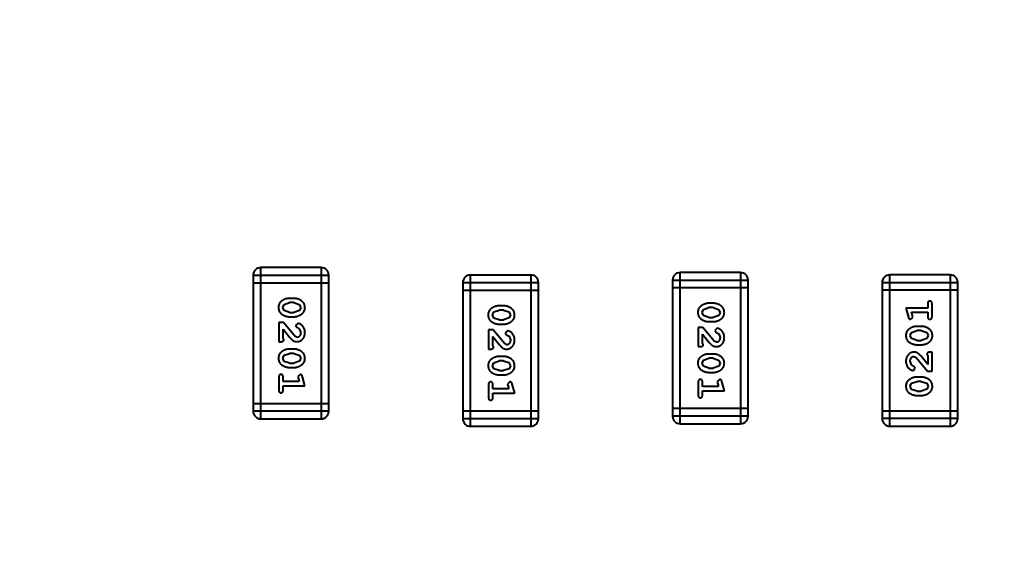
# Model space of a CAD drawing. Header units: millimetres. Extents: x -49 to 153, y -182 to -55.
# Drawn here: x 138.745 to 142.73, y -133.909 to -131.759 of the extents above; entities that cross this region are included whole.
import ezdxf

# ---------------------------------------------------------------- set-up
doc = ezdxf.new("R2010")
doc.units = ezdxf.units.MM
doc.header["$LTSCALE"] = 1.21
doc.header["$MEASUREMENT"] = 0
doc.header["$PDMODE"] = 3
doc.header["$PDSIZE"] = 0.3125
doc.layers.get('0').update_dxf_attribs({"linetype": 'CONTINUOUS'})
doc.layers.get('DEFPOINTS').update_dxf_attribs({"linetype": 'CONTINUOUS'})
doc.layers.add('Dim', color=3, linetype='CONTINUOUS', lineweight=25)
doc.styles.get("Standard").update_dxf_attribs({"font": 'txt', "width": 0.8})
doc.dimstyles.get("Standard").update_dxf_attribs({"dimtxt": 0.15625, "dimasz": 0.1875, "dimexe": 0.125, "dimexo": 0.0625, "dimgap": 0.09, "dimtad": 0, "dimtih": 1, "dimtoh": 1, "dimzin": 4, "dimdsep": 46, "dimtxsty": 'Standard', "dimblk": '_FILLED', "dimblk1": '_FILLED', "dimblk2": '_FILLED', "dimcen": 0.09, "dimazin": 1, "dimtp": 0.01, "dimtm": 0.01, "dimtfac": 1, "dimtofl": 0, "dimtmove": 0, "dimatfit": 3, "dimldrblk": '_FILLED', "dimfxl": 1, "dimtolj": 1, "dimtzin": 4, "dimarcsym": 0})

# ---------------------------------------------------------------- blocks, each defined once
blk = doc.blocks.new('_FILLED')
at = {"color": 0, "linetype": 'ByBlock'}
blk.add_solid([(0, 0), (-1, 0.1667), (-1, -0.1667)], dxfattribs=at)
blk = doc.blocks.new('*D78')
at = {"layer": 'DEFPOINTS', "color": 0}
for p in [(146.8002, -131.0672), (123.0081, -153.3778), (123.0081, -165.0068)]:
    blk.add_point(p, dxfattribs=at)
at = {"layer": 'Dim', "color": 0, "lineweight": -2}
for p, q in [((146.8002, -131.1297), (146.8002, -165.1318)), ((123.0081, -153.4403), (123.0081, -165.1318)), ((124.5081, -165.0068), (133.0142, -165.0068)), ((145.3002, -165.0068), (136.7942, -165.0068))]:
    blk.add_line(p, q, dxfattribs=at)
at = {"layer": 'Dim', "color": 0, "lineweight": -2, "xscale": 1.5, "yscale": 1.5, "zscale": 1.5, "rotation": 180}
blk.add_blockref('_FILLED', (123.0081, -165.0068), dxfattribs=at)
at = {"layer": 'Dim', "color": 0, "lineweight": -2, "xscale": 1.5, "yscale": 1.5, "zscale": 1.5}
blk.add_blockref('_FILLED', (146.8002, -165.0068), dxfattribs=at)
at = {"layer": 'Dim', "color": 0, "insert": (134.9042, -165.0068), "char_height": 1.5, "attachment_point": 5, "line_spacing_factor": 1.5}
blk.add_mtext('\\A1;23.8', dxfattribs=at)
blk = doc.blocks.new('*D80')
at = {"layer": 'DEFPOINTS', "color": 0}
for p in [(95.7094, -126.5744), (123.0081, -126.5744), (150.6978, -126.5744), (95.977, -134.8087), (104.0987, -139.2733)]:
    blk.add_point(p, dxfattribs=at)
at = {"layer": 'Dim', "color": 0, "lineweight": -2}
for p, q in [((95.6469, -126.5744), (94.6256, -126.5744)), ((104.0468, -139.3081), (99.4459, -142.398))]:
    blk.add_line(p, q, dxfattribs=at)
for start, end in [(183.04181, 193.91939), (199.96454, 210.84213)]:
    blk.add_arc((123.0081, -126.5744), 28.2575, start, end, dxfattribs=at)
at = {"layer": 'Dim', "color": 0, "lineweight": -2, "xscale": 1.5, "yscale": 1.5, "zscale": 1.5}
for p, rotation in [((94.7506, -126.5744), 91.52090279416298), ((99.5496, -142.3283), 302.3630280277945)]:
    blk.add_blockref('_FILLED', p, dxfattribs=dict(at, rotation=rotation))
at = {"layer": 'Dim', "color": 0, "insert": (95.977, -134.8087), "char_height": 1.5, "attachment_point": 5, "rotation": 286.942}
blk.add_mtext('\\A1;34%%d', dxfattribs=at)

msp = doc.modelspace()

# ---------------------------------------------------------------- linework, layer by layer
at = {"color": 6, "linetype": 'Continuous'}
for p, q in [((139.6871, -132.7883), (139.9919, -132.7883)), ((139.6871, -132.7883), (139.6871, -133.337)), ((139.9614, -132.7578), (139.7176, -132.7578)), ((139.7176, -133.3674), (139.7176, -132.7578)), ((139.9614, -132.7578), (139.9614, -133.3674)), ((139.9919, -133.3369), (139.9919, -132.7883)), ((140.8074, -132.7877), (140.5636, -132.7878)), ((140.5636, -133.3974), (140.5636, -132.7878)), ((140.8074, -132.7877), (140.8075, -133.3973)), ((141.6534, -132.7777), (141.4096, -132.7777)), ((141.4096, -133.3873), (141.4096, -132.7777)), ((141.6534, -132.7777), (141.6535, -133.3873)), ((142.4992, -132.7874), (142.2553, -132.7874)), ((142.2554, -133.397), (142.2553, -132.7874)), ((142.4992, -132.7874), (142.4992, -133.397)), ((139.6871, -132.8188), (139.9919, -132.8188)), ((140.5331, -132.8182), (140.8379, -132.8182)), ((140.5331, -132.8182), (140.5331, -133.3669)), ((140.8379, -133.3669), (140.8379, -132.8182)), ((141.3791, -132.8082), (141.6839, -132.8081)), ((141.3791, -132.8082), (141.3791, -133.3568)), ((141.6839, -133.3568), (141.6839, -132.8081)), ((142.2249, -132.8179), (142.5297, -132.8178)), ((142.2249, -132.8179), (142.2249, -133.3665)), ((142.5297, -133.3665), (142.5297, -132.8178)), ((140.5331, -132.8487), (140.8379, -132.8487)), ((141.3791, -132.8386), (141.6839, -132.8386)), ((142.5297, -132.8483), (142.2249, -132.8483)), ((139.8064, -132.9188), (139.8117, -132.9067)), ((139.8117, -132.9067), (139.834, -132.899)), ((139.8515, -132.8817), (139.8338, -132.8817)), ((139.8512, -132.899), (139.834, -132.899)), ((139.8512, -132.899), (139.873, -132.9063)), ((139.873, -132.9063), (139.8788, -132.9186)), ((141.5435, -132.9016), (141.5258, -132.9016)), ((142.4087, -132.9034), (142.4087, -132.9207)), ((142.426, -132.9553), (142.426, -132.9034)), ((139.8123, -132.9311), (139.8064, -132.9188)), ((139.834, -132.9383), (139.8123, -132.9311)), ((139.834, -132.9383), (139.8512, -132.9383)), ((139.8735, -132.9308), (139.8512, -132.9383)), ((139.8788, -132.9186), (139.8735, -132.9308)), ((140.6525, -132.9487), (140.6577, -132.9366)), ((140.6583, -132.961), (140.6525, -132.9487)), ((140.6577, -132.9366), (140.68, -132.9289)), ((140.6975, -132.9116), (140.6798, -132.9116)), ((140.6972, -132.9289), (140.68, -132.9289)), ((140.6972, -132.9289), (140.719, -132.9362)), ((140.719, -132.9362), (140.7248, -132.9486)), ((140.7248, -132.9486), (140.7195, -132.9607)), ((141.4985, -132.9387), (141.5038, -132.9265)), ((141.5043, -132.9509), (141.4985, -132.9387)), ((141.5038, -132.9265), (141.526, -132.9189)), ((141.5433, -132.9189), (141.526, -132.9189)), ((141.5433, -132.9189), (141.565, -132.9261)), ((141.565, -132.9261), (141.5708, -132.9385)), ((141.5708, -132.9385), (141.5655, -132.9506)), ((142.4087, -132.9207), (142.3206, -132.9207)), ((142.3206, -132.9207), (142.3305, -132.9573)), ((142.3438, -132.938), (142.4087, -132.938)), ((142.3479, -132.953), (142.3438, -132.938)), ((142.4087, -132.938), (142.4087, -132.9553)), ((139.8096, -132.9792), (139.7907, -132.9792)), ((139.7907, -132.9792), (139.7907, -133.0563)), ((139.8546, -133.0343), (139.8096, -132.9792)), ((139.8338, -132.9556), (139.8515, -132.9556)), ((139.8668, -132.9824), (139.8584, -132.9912)), ((140.68, -132.9683), (140.6583, -132.961)), ((140.6798, -132.9856), (140.6975, -132.9856)), ((140.68, -132.9683), (140.6972, -132.9683)), ((140.7195, -132.9607), (140.6972, -132.9683)), ((141.526, -132.9582), (141.5043, -132.9509)), ((141.5258, -132.9755), (141.5435, -132.9755)), ((141.526, -132.9582), (141.5433, -132.9582)), ((141.5655, -132.9506), (141.5433, -132.9582)), ((142.3397, -132.9663), (142.349, -132.9584)), ((142.349, -132.9584), (142.3479, -132.953)), ((139.808, -133.0422), (139.808, -133.006)), ((139.808, -133.006), (139.8351, -133.0396)), ((139.8584, -132.9912), (139.8649, -132.9997)), ((139.8649, -132.9997), (139.8734, -133.0047)), ((139.8734, -133.0047), (139.8788, -133.0195)), ((140.6556, -133.0092), (140.6367, -133.0092)), ((140.6367, -133.0092), (140.6367, -133.0863)), ((140.7006, -133.0642), (140.6556, -133.0092)), ((140.7128, -133.0123), (140.7044, -133.0211)), ((140.7044, -133.0211), (140.7109, -133.0296)), ((140.7109, -133.0296), (140.7194, -133.0346)), ((141.5016, -132.9991), (141.4827, -132.9991)), ((141.4827, -132.9991), (141.4827, -133.0762)), ((141.5, -133.062), (141.5, -133.0258)), ((141.5, -133.0258), (141.5271, -133.0594)), ((141.5466, -133.0541), (141.5016, -132.9991)), ((141.5588, -133.0022), (141.5504, -133.0111)), ((141.5504, -133.0111), (141.5569, -133.0195)), ((141.5569, -133.0195), (141.5655, -133.0245)), ((141.5655, -133.0245), (141.5708, -133.0394)), ((142.3379, -133.0316), (142.3432, -133.0195)), ((142.3432, -133.0195), (142.3655, -133.0119)), ((142.383, -132.9946), (142.3653, -132.9946)), ((142.3827, -133.0119), (142.3655, -133.0119)), ((142.3827, -133.0119), (142.4045, -133.0192)), ((142.4045, -133.0192), (142.4103, -133.0315)), ((139.7907, -133.0563), (139.7986, -133.0563)), ((139.8112, -133.0477), (139.808, -133.0422)), ((139.8643, -133.039), (139.8546, -133.0343)), ((140.654, -133.0721), (140.654, -133.0359)), ((140.654, -133.0359), (140.6811, -133.0695)), ((140.7103, -133.069), (140.7006, -133.0642)), ((140.7194, -133.0346), (140.7248, -133.0495)), ((141.5032, -133.0675), (141.5, -133.062)), ((141.5563, -133.0589), (141.5466, -133.0541)), ((142.3437, -133.044), (142.3379, -133.0316)), ((142.3655, -133.0513), (142.3437, -133.044)), ((142.3653, -133.0686), (142.383, -133.0686)), ((142.3655, -133.0513), (142.3827, -133.0513)), ((142.405, -133.0436), (142.3827, -133.0513)), ((142.4103, -133.0315), (142.405, -133.0436)), ((139.8117, -133.1112), (139.834, -133.1035)), ((139.8515, -133.0862), (139.8338, -133.0862)), ((139.8512, -133.1035), (139.834, -133.1035)), ((139.8512, -133.1035), (139.873, -133.1108)), ((140.6367, -133.0863), (140.6446, -133.0863)), ((140.6572, -133.0776), (140.654, -133.0721)), ((141.4827, -133.0762), (141.4906, -133.0762)), ((141.5435, -133.1061), (141.5258, -133.1061)), ((142.4056, -133.1071), (142.4087, -133.1126)), ((142.426, -133.0985), (142.4182, -133.0985)), ((142.4261, -133.1755), (142.426, -133.0985)), ((139.8065, -133.1233), (139.8117, -133.1112)), ((139.8123, -133.1356), (139.8065, -133.1233)), ((139.834, -133.1429), (139.8123, -133.1356)), ((139.834, -133.1429), (139.8513, -133.1429)), ((139.8735, -133.1353), (139.8513, -133.1429)), ((139.873, -133.1108), (139.8788, -133.1231)), ((139.8788, -133.1231), (139.8735, -133.1353)), ((140.6525, -133.1532), (140.6578, -133.1411)), ((140.6578, -133.1411), (140.6801, -133.1335)), ((140.6975, -133.1162), (140.6798, -133.1162)), ((140.6973, -133.1335), (140.6801, -133.1335)), ((140.6973, -133.1335), (140.719, -133.1407)), ((140.719, -133.1407), (140.7248, -133.1531)), ((141.4985, -133.1432), (141.5038, -133.131)), ((141.5043, -133.1555), (141.4985, -133.1432)), ((141.5038, -133.131), (141.5261, -133.1234)), ((141.5433, -133.1234), (141.5261, -133.1234)), ((141.5433, -133.1234), (141.565, -133.1306)), ((141.565, -133.1306), (141.5708, -133.143)), ((141.5708, -133.143), (141.5656, -133.1551)), ((142.3433, -133.1501), (142.338, -133.1353)), ((142.3525, -133.1158), (142.3622, -133.1205)), ((142.3622, -133.1205), (142.4072, -133.1755)), ((142.4087, -133.1488), (142.3817, -133.1152)), ((142.4087, -133.1126), (142.4087, -133.1488)), ((139.8338, -133.1602), (139.8515, -133.1602)), ((139.8771, -133.1885), (139.8678, -133.1964)), ((140.6583, -133.1655), (140.6525, -133.1532)), ((140.6801, -133.1728), (140.6583, -133.1655)), ((140.6801, -133.1728), (140.6973, -133.1728)), ((140.7196, -133.1652), (140.6973, -133.1728)), ((140.7248, -133.1531), (140.7196, -133.1652)), ((141.5261, -133.1627), (141.5043, -133.1555)), ((141.5258, -133.18), (141.5435, -133.18)), ((141.5261, -133.1627), (141.5433, -133.1627)), ((141.5656, -133.1551), (141.5433, -133.1627)), ((142.3518, -133.1551), (142.3433, -133.1501)), ((142.35, -133.1724), (142.3584, -133.1636)), ((142.3584, -133.1636), (142.3518, -133.1551)), ((142.4072, -133.1755), (142.4261, -133.1755)), ((139.7907, -133.1995), (139.7907, -133.2514)), ((139.808, -133.2168), (139.808, -133.1995)), ((139.873, -133.2168), (139.808, -133.2168)), ((139.8678, -133.1964), (139.8689, -133.2018)), ((139.8689, -133.2018), (139.873, -133.2168)), ((139.8961, -133.2341), (139.8863, -133.1975)), ((140.6798, -133.1901), (140.6975, -133.1901)), ((140.7231, -133.2184), (140.7138, -133.2263)), ((140.7138, -133.2263), (140.7149, -133.2317)), ((140.7422, -133.264), (140.7323, -133.2274)), ((141.4828, -133.2193), (141.4828, -133.2713)), ((141.5001, -133.2366), (141.5001, -133.2193)), ((141.5691, -133.2083), (141.5598, -133.2162)), ((141.5598, -133.2162), (141.5609, -133.2216)), ((141.5609, -133.2216), (141.565, -133.2366)), ((141.5882, -133.2539), (141.5783, -133.2174)), ((142.338, -133.2362), (142.3432, -133.224)), ((142.3432, -133.224), (142.3655, -133.2164)), ((142.383, -133.1991), (142.3653, -133.1991)), ((142.3827, -133.2164), (142.3655, -133.2164)), ((142.3827, -133.2164), (142.4045, -133.2237)), ((142.4045, -133.2237), (142.4103, -133.236)), ((139.808, -133.2341), (139.8961, -133.2341)), ((139.808, -133.2514), (139.808, -133.2341)), ((140.6367, -133.2294), (140.6368, -133.2813)), ((140.6541, -133.2467), (140.6541, -133.2294)), ((140.719, -133.2467), (140.6541, -133.2467)), ((140.6541, -133.264), (140.7422, -133.264)), ((140.6541, -133.2813), (140.6541, -133.264)), ((140.7149, -133.2317), (140.719, -133.2467)), ((141.565, -133.2366), (141.5001, -133.2366)), ((141.5001, -133.254), (141.5882, -133.2539)), ((141.5001, -133.2713), (141.5001, -133.254)), ((142.3438, -133.2485), (142.338, -133.2362)), ((142.3655, -133.2558), (142.3438, -133.2485)), ((142.3655, -133.2558), (142.3827, -133.2558)), ((142.405, -133.2481), (142.3827, -133.2558)), ((142.4103, -133.236), (142.405, -133.2481)), ((139.9919, -133.3064), (139.6871, -133.3065)), ((142.3653, -133.2731), (142.383, -133.2731)), ((139.9919, -133.3369), (139.6871, -133.337)), ((140.8379, -133.3364), (140.5331, -133.3364)), ((141.6839, -133.3263), (141.3791, -133.3263)), ((142.5297, -133.336), (142.2249, -133.336)), ((139.7176, -133.3674), (139.9614, -133.3674)), ((140.8379, -133.3669), (140.5331, -133.3669)), ((141.6839, -133.3568), (141.3791, -133.3568)), ((141.4096, -133.3873), (141.6535, -133.3873)), ((142.5297, -133.3665), (142.2249, -133.3665)), ((140.5636, -133.3974), (140.8075, -133.3973)), ((142.2554, -133.397), (142.4992, -133.397))]:
    msp.add_line(p, q, dxfattribs=at)
at = {"color": 7, "linetype": 'Continuous'}
msp.add_arc((123.0081, -126.5744), 24.48, 100.97933, 79.01595, dxfattribs=at)
at = {"color": 6, "linetype": 'Continuous'}
for centre, start, end in [((139.7176, -132.7883), 90.0045, 180.0045), ((139.9614, -132.7883), 0.0045, 90.0045), ((140.5636, -132.8182), 90.0045, 180.0045), ((140.8074, -132.8182), 0.0045, 90.0045), ((141.4096, -132.8082), 90.0045, 180.0045), ((141.6534, -132.8081), 0.0045, 90.0045), ((142.2553, -132.8179), 90.0045, 180.0045), ((142.4992, -132.8178), 0.0045, 90.0045), ((139.7176, -133.337), 180.0045, 270.0045), ((139.9614, -133.3369), 270.0045, 0.0045), ((140.5636, -133.3669), 180.0045, 270.0045), ((140.8074, -133.3669), 270.0045, 0.0045), ((141.4096, -133.3568), 180.0045, 270.0045), ((141.6535, -133.3568), 270.0045, 0.0045), ((142.2554, -133.3665), 180.0045, 270.0045), ((142.4992, -133.3665), 270.0045, 0.0045)]:
    msp.add_arc(centre, 0.0305, start, end, dxfattribs=at)
for points, knots in [([(139.8338, -132.8817), (139.8327, -132.8817), (139.8306, -132.8818), (139.8274, -132.8821), (139.8242, -132.8826), (139.8212, -132.8833), (139.8181, -132.8841), (139.8151, -132.8853), (139.8122, -132.8865), (139.8093, -132.888), (139.8065, -132.8896), (139.804, -132.8912), (139.8017, -132.8928), (139.7996, -132.8945), (139.7977, -132.8962), (139.796, -132.8979), (139.7946, -132.8996), (139.793, -132.902), (139.7914, -132.9052), (139.7901, -132.9094), (139.7893, -132.9139), (139.7892, -132.9171), (139.7891, -132.9188)], [0, 0, 0, 0, 0.049886, 0.09882, 0.148132, 0.19689, 0.246038, 0.295176, 0.345305, 0.395692, 0.445312, 0.491875, 0.535813, 0.577009, 0.616081, 0.652689, 0.687585, 0.720206, 0.785062, 0.85223, 0.923759, 1, 1, 1, 1]), ([(139.8961, -132.9185), (139.8961, -132.9171), (139.896, -132.9143), (139.8953, -132.9102), (139.8942, -132.9063), (139.8926, -132.9028), (139.8905, -132.8995), (139.888, -132.8964), (139.885, -132.8936), (139.8817, -132.8912), (139.8781, -132.889), (139.8744, -132.887), (139.8707, -132.8854), (139.8669, -132.8841), (139.8631, -132.883), (139.8593, -132.8823), (139.8554, -132.8818), (139.8528, -132.8817), (139.8515, -132.8817)], [0, 0, 0, 0, 0.06692, 0.130834, 0.19258, 0.252759, 0.312631, 0.373411, 0.436359, 0.501894, 0.568244, 0.632472, 0.69556, 0.757163, 0.818592, 0.878885, 0.939235, 1, 1, 1, 1]), ([(141.5258, -132.9016), (141.5247, -132.9016), (141.5226, -132.9016), (141.5194, -132.9019), (141.5163, -132.9024), (141.5132, -132.9031), (141.5101, -132.904), (141.5071, -132.9051), (141.5042, -132.9064), (141.5013, -132.9079), (141.4986, -132.9094), (141.496, -132.9111), (141.4937, -132.9127), (141.4916, -132.9143), (141.4897, -132.916), (141.4881, -132.9177), (141.4866, -132.9195), (141.485, -132.9218), (141.4834, -132.925), (141.4821, -132.9292), (141.4813, -132.9338), (141.4812, -132.937), (141.4812, -132.9386)], [0, 0, 0, 0, 0.049886, 0.09882, 0.148132, 0.19689, 0.246038, 0.295176, 0.345305, 0.395692, 0.445312, 0.491875, 0.535813, 0.577009, 0.616081, 0.652689, 0.687585, 0.720206, 0.785062, 0.85223, 0.923759, 1, 1, 1, 1]), ([(141.5881, -132.9384), (141.5881, -132.9369), (141.588, -132.9341), (141.5873, -132.93), (141.5862, -132.9262), (141.5846, -132.9226), (141.5825, -132.9193), (141.58, -132.9163), (141.5771, -132.9135), (141.5737, -132.911), (141.5701, -132.9088), (141.5664, -132.9069), (141.5627, -132.9052), (141.5589, -132.9039), (141.5551, -132.9028), (141.5513, -132.9021), (141.5474, -132.9016), (141.5448, -132.9016), (141.5435, -132.9016)], [0, 0, 0, 0, 0.06692, 0.130834, 0.19258, 0.252759, 0.312631, 0.373411, 0.436359, 0.501894, 0.568244, 0.632472, 0.69556, 0.757163, 0.818592, 0.878885, 0.939235, 1, 1, 1, 1]), ([(142.4174, -132.8924), (142.4168, -132.8924), (142.4156, -132.8925), (142.4139, -132.893), (142.4124, -132.8938), (142.4111, -132.895), (142.41, -132.8965), (142.4093, -132.8985), (142.4088, -132.9008), (142.4087, -132.9025), (142.4087, -132.9034)], [0, 0, 0, 0, 0.11517, 0.223509, 0.328254, 0.438012, 0.553651, 0.682263, 0.830856, 1, 1, 1, 1]), ([(142.426, -132.9034), (142.426, -132.9025), (142.426, -132.9008), (142.4255, -132.8985), (142.4248, -132.8965), (142.4237, -132.895), (142.4224, -132.8938), (142.4209, -132.893), (142.4192, -132.8925), (142.418, -132.8924), (142.4174, -132.8924)], [0, 0, 0, 0, 0.169012, 0.317488, 0.445429, 0.560977, 0.67065, 0.776666, 0.88492, 1, 1, 1, 1]), ([(139.7891, -132.9188), (139.7892, -132.9202), (139.7893, -132.923), (139.79, -132.9271), (139.7911, -132.9309), (139.7927, -132.9345), (139.7947, -132.9378), (139.7972, -132.9409), (139.8002, -132.9437), (139.8036, -132.9461), (139.8072, -132.9483), (139.8108, -132.9503), (139.8145, -132.9519), (139.8183, -132.9533), (139.8221, -132.9543), (139.826, -132.9551), (139.8298, -132.9556), (139.8325, -132.9556), (139.8338, -132.9556)], [0, 0, 0, 0, 0.067217, 0.131051, 0.19272, 0.252824, 0.312745, 0.373449, 0.436041, 0.501494, 0.567761, 0.632087, 0.695096, 0.757109, 0.817993, 0.878657, 0.939311, 1, 1, 1, 1]), ([(139.8515, -132.9556), (139.8526, -132.9556), (139.8547, -132.9556), (139.8579, -132.9553), (139.8611, -132.9548), (139.8642, -132.9541), (139.8672, -132.9532), (139.8702, -132.9521), (139.8732, -132.9508), (139.8761, -132.9493), (139.8788, -132.9477), (139.8814, -132.946), (139.8837, -132.9444), (139.8858, -132.9427), (139.8876, -132.941), (139.8893, -132.9393), (139.8907, -132.9375), (139.8923, -132.9352), (139.8939, -132.932), (139.8952, -132.9278), (139.896, -132.9233), (139.8961, -132.9201), (139.8961, -132.9185)], [0, 0, 0, 0, 0.049855, 0.099516, 0.148482, 0.19758, 0.246804, 0.296268, 0.346517, 0.397047, 0.446826, 0.49336, 0.537801, 0.579207, 0.617974, 0.654833, 0.689171, 0.722088, 0.786392, 0.853518, 0.924186, 1, 1, 1, 1]), ([(140.6798, -132.9116), (140.6787, -132.9117), (140.6766, -132.9117), (140.6734, -132.912), (140.6703, -132.9125), (140.6672, -132.9132), (140.6641, -132.9141), (140.6611, -132.9152), (140.6582, -132.9164), (140.6553, -132.9179), (140.6525, -132.9195), (140.65, -132.9211), (140.6477, -132.9228), (140.6456, -132.9244), (140.6437, -132.9261), (140.6421, -132.9278), (140.6406, -132.9296), (140.639, -132.9319), (140.6374, -132.9351), (140.6361, -132.9393), (140.6353, -132.9439), (140.6352, -132.947), (140.6352, -132.9487)], [0, 0, 0, 0, 0.049886, 0.09882, 0.148132, 0.19689, 0.246038, 0.295176, 0.345305, 0.395692, 0.445312, 0.491875, 0.535813, 0.577009, 0.616081, 0.652689, 0.687585, 0.720206, 0.785062, 0.85223, 0.923759, 1, 1, 1, 1]), ([(140.6352, -132.9487), (140.6352, -132.9501), (140.6353, -132.9529), (140.636, -132.957), (140.6371, -132.9609), (140.6387, -132.9645), (140.6407, -132.9678), (140.6432, -132.9708), (140.6462, -132.9736), (140.6496, -132.9761), (140.6532, -132.9783), (140.6568, -132.9802), (140.6606, -132.9819), (140.6643, -132.9832), (140.6681, -132.9843), (140.672, -132.985), (140.6759, -132.9855), (140.6785, -132.9856), (140.6798, -132.9856)], [0, 0, 0, 0, 0.067217, 0.131051, 0.19272, 0.252824, 0.312745, 0.373449, 0.436041, 0.501494, 0.567761, 0.632087, 0.695096, 0.757109, 0.817993, 0.878657, 0.939311, 1, 1, 1, 1]), ([(140.7421, -132.9484), (140.7421, -132.947), (140.742, -132.9442), (140.7413, -132.9401), (140.7402, -132.9363), (140.7386, -132.9327), (140.7365, -132.9294), (140.734, -132.9263), (140.7311, -132.9236), (140.7277, -132.9211), (140.7241, -132.9189), (140.7204, -132.917), (140.7167, -132.9153), (140.7129, -132.914), (140.7091, -132.9129), (140.7053, -132.9122), (140.7014, -132.9117), (140.6988, -132.9117), (140.6975, -132.9116)], [0, 0, 0, 0, 0.06692, 0.130834, 0.19258, 0.252759, 0.312631, 0.373411, 0.436359, 0.501894, 0.568244, 0.632472, 0.69556, 0.757163, 0.818592, 0.878885, 0.939235, 1, 1, 1, 1]), ([(140.6975, -132.9856), (140.6986, -132.9856), (140.7007, -132.9855), (140.7039, -132.9852), (140.7071, -132.9847), (140.7102, -132.984), (140.7132, -132.9831), (140.7162, -132.982), (140.7192, -132.9807), (140.7221, -132.9792), (140.7248, -132.9776), (140.7274, -132.976), (140.7297, -132.9743), (140.7318, -132.9726), (140.7336, -132.9709), (140.7353, -132.9692), (140.7367, -132.9675), (140.7383, -132.9651), (140.7399, -132.9619), (140.7412, -132.9578), (140.742, -132.9532), (140.7421, -132.9501), (140.7421, -132.9484)], [0, 0, 0, 0, 0.049855, 0.099516, 0.148482, 0.19758, 0.246804, 0.296268, 0.346517, 0.397047, 0.446826, 0.49336, 0.537801, 0.579207, 0.617974, 0.654833, 0.689171, 0.722088, 0.786392, 0.853518, 0.924186, 1, 1, 1, 1]), ([(141.4812, -132.9386), (141.4812, -132.9401), (141.4813, -132.9429), (141.482, -132.947), (141.4831, -132.9508), (141.4847, -132.9544), (141.4867, -132.9577), (141.4892, -132.9607), (141.4922, -132.9635), (141.4956, -132.966), (141.4992, -132.9682), (141.5028, -132.9702), (141.5066, -132.9718), (141.5103, -132.9732), (141.5141, -132.9742), (141.518, -132.975), (141.5219, -132.9754), (141.5245, -132.9755), (141.5258, -132.9755)], [0, 0, 0, 0, 0.067217, 0.131051, 0.19272, 0.252824, 0.312745, 0.373449, 0.436041, 0.501494, 0.567761, 0.632087, 0.695096, 0.757109, 0.817993, 0.878657, 0.939311, 1, 1, 1, 1]), ([(141.5435, -132.9755), (141.5446, -132.9755), (141.5467, -132.9754), (141.5499, -132.9752), (141.5531, -132.9746), (141.5562, -132.9739), (141.5592, -132.973), (141.5622, -132.9719), (141.5652, -132.9706), (141.5681, -132.9691), (141.5708, -132.9675), (141.5734, -132.9659), (141.5757, -132.9642), (141.5778, -132.9626), (141.5796, -132.9608), (141.5813, -132.9591), (141.5827, -132.9574), (141.5843, -132.955), (141.5859, -132.9519), (141.5872, -132.9477), (141.588, -132.9431), (141.5881, -132.94), (141.5881, -132.9384)], [0, 0, 0, 0, 0.049855, 0.099516, 0.148482, 0.19758, 0.246804, 0.296268, 0.346517, 0.397047, 0.446826, 0.49336, 0.537801, 0.579207, 0.617974, 0.654833, 0.689171, 0.722088, 0.786392, 0.853518, 0.924186, 1, 1, 1, 1]), ([(139.8961, -133.0196), (139.8961, -133.018), (139.8959, -133.0146), (139.8951, -133.0097), (139.8937, -133.0049), (139.8917, -133.0004), (139.8893, -132.9963), (139.8864, -132.9926), (139.8831, -132.9895), (139.8796, -132.987), (139.876, -132.985), (139.8727, -132.9835), (139.8696, -132.9826), (139.8677, -132.9825), (139.8668, -132.9824)], [0, 0, 0, 0, 0.098286, 0.193983, 0.289056, 0.384352, 0.477435, 0.566197, 0.652355, 0.737986, 0.818188, 0.887401, 0.94802, 1, 1, 1, 1]), ([(142.3305, -132.9573), (142.3308, -132.9581), (142.3312, -132.9597), (142.3321, -132.9618), (142.333, -132.9634), (142.334, -132.9646), (142.3352, -132.9654), (142.3365, -132.9659), (142.3381, -132.9663), (142.3391, -132.9663), (142.3397, -132.9663)], [0, 0, 0, 0, 0.187321, 0.344927, 0.475328, 0.579604, 0.674244, 0.773631, 0.882025, 1, 1, 1, 1]), ([(142.4087, -132.9553), (142.4088, -132.9562), (142.4088, -132.9579), (142.4093, -132.9602), (142.41, -132.9622), (142.4111, -132.9637), (142.4124, -132.9649), (142.4139, -132.9657), (142.4156, -132.9662), (142.4168, -132.9663), (142.4174, -132.9663)], [0, 0, 0, 0, 0.169102, 0.317658, 0.446239, 0.563118, 0.671828, 0.776546, 0.884858, 1, 1, 1, 1]), ([(142.4174, -132.9663), (142.418, -132.9663), (142.4192, -132.9662), (142.4209, -132.9657), (142.4224, -132.9649), (142.4237, -132.9637), (142.4248, -132.9622), (142.4255, -132.9602), (142.426, -132.9579), (142.426, -132.9562), (142.426, -132.9553)], [0, 0, 0, 0, 0.115051, 0.223278, 0.329269, 0.437893, 0.554681, 0.682591, 0.83103, 1, 1, 1, 1]), ([(139.8634, -133.0563), (139.8645, -133.0563), (139.8667, -133.0562), (139.8699, -133.0558), (139.873, -133.0549), (139.876, -133.0538), (139.8788, -133.0523), (139.8816, -133.0506), (139.8841, -133.0484), (139.8866, -133.0461), (139.8888, -133.0434), (139.8908, -133.0406), (139.8924, -133.0375), (139.8938, -133.0343), (139.8948, -133.0309), (139.8956, -133.0273), (139.896, -133.0235), (139.8961, -133.021), (139.8961, -133.0196)], [0, 0, 0, 0, 0.060981, 0.120256, 0.178148, 0.236115, 0.293993, 0.352864, 0.413358, 0.476056, 0.539296, 0.602396, 0.665116, 0.728325, 0.792919, 0.859317, 0.928302, 1, 1, 1, 1]), ([(139.8788, -133.0195), (139.8788, -133.0209), (139.8787, -133.0236), (139.8778, -133.0274), (139.8765, -133.0308), (139.8745, -133.0337), (139.8723, -133.036), (139.8698, -133.0378), (139.8671, -133.0388), (139.8652, -133.039), (139.8643, -133.039)], [0, 0, 0, 0, 0.156344, 0.299348, 0.4327, 0.561, 0.682299, 0.791883, 0.89611, 1, 1, 1, 1]), ([(140.7421, -133.0496), (140.7421, -133.0479), (140.742, -133.0445), (140.7411, -133.0396), (140.7397, -133.0348), (140.7377, -133.0304), (140.7353, -133.0262), (140.7324, -133.0226), (140.7291, -133.0194), (140.7256, -133.0169), (140.722, -133.0149), (140.7187, -133.0135), (140.7157, -133.0125), (140.7137, -133.0124), (140.7128, -133.0123)], [0, 0, 0, 0, 0.098286, 0.193983, 0.289056, 0.384352, 0.477435, 0.566197, 0.652355, 0.737986, 0.818188, 0.887401, 0.94802, 1, 1, 1, 1]), ([(141.5881, -133.0395), (141.5881, -133.0378), (141.588, -133.0345), (141.5871, -133.0295), (141.5857, -133.0248), (141.5837, -133.0203), (141.5813, -133.0161), (141.5784, -133.0125), (141.5751, -133.0093), (141.5716, -133.0068), (141.568, -133.0049), (141.5647, -133.0034), (141.5617, -133.0025), (141.5597, -133.0023), (141.5588, -133.0022)], [0, 0, 0, 0, 0.098286, 0.193983, 0.289056, 0.384352, 0.477435, 0.566197, 0.652355, 0.737986, 0.818188, 0.887401, 0.94802, 1, 1, 1, 1]), ([(142.3653, -132.9946), (142.3642, -132.9946), (142.362, -132.9947), (142.3588, -132.995), (142.3557, -132.9955), (142.3526, -132.9962), (142.3496, -132.9971), (142.3465, -132.9982), (142.3436, -132.9995), (142.3407, -133.001), (142.338, -133.0026), (142.3354, -133.0042), (142.3331, -133.0059), (142.331, -133.0076), (142.3291, -133.0093), (142.3275, -133.011), (142.3261, -133.0127), (142.3245, -133.0151), (142.3229, -133.0183), (142.3216, -133.0224), (142.3208, -133.027), (142.3207, -133.0301), (142.3206, -133.0318)], [0, 0, 0, 0, 0.049855, 0.099516, 0.148482, 0.19758, 0.246804, 0.296268, 0.346517, 0.397047, 0.446826, 0.49336, 0.537801, 0.579207, 0.617974, 0.654833, 0.689171, 0.722088, 0.786392, 0.853518, 0.924186, 1, 1, 1, 1]), ([(142.4276, -133.0315), (142.4276, -133.0301), (142.4275, -133.0273), (142.4268, -133.0232), (142.4257, -133.0193), (142.4241, -133.0158), (142.4221, -133.0124), (142.4195, -133.0094), (142.4166, -133.0066), (142.4132, -133.0041), (142.4096, -133.0019), (142.4059, -133), (142.4022, -132.9983), (142.3985, -132.997), (142.3946, -132.9959), (142.3908, -132.9952), (142.3869, -132.9947), (142.3843, -132.9947), (142.383, -132.9946)], [0, 0, 0, 0, 0.067217, 0.131051, 0.19272, 0.252824, 0.312745, 0.373449, 0.436041, 0.501494, 0.567761, 0.632087, 0.695096, 0.757109, 0.817993, 0.878657, 0.939311, 1, 1, 1, 1]), ([(139.7986, -133.0563), (139.7997, -133.0563), (139.8016, -133.0563), (139.8043, -133.0558), (139.8066, -133.0552), (139.8083, -133.0541), (139.8096, -133.0528), (139.8105, -133.0513), (139.8111, -133.0495), (139.8112, -133.0483), (139.8112, -133.0477)], [0, 0, 0, 0, 0.1844, 0.34094, 0.473574, 0.586824, 0.690029, 0.789175, 0.890445, 1, 1, 1, 1]), ([(139.8351, -133.0396), (139.8358, -133.0404), (139.8373, -133.0421), (139.8395, -133.0445), (139.8417, -133.0466), (139.8436, -133.0485), (139.8455, -133.0501), (139.8473, -133.0515), (139.8489, -133.0526), (139.851, -133.0537), (139.8535, -133.0548), (139.8567, -133.0557), (139.86, -133.0562), (139.8622, -133.0563), (139.8634, -133.0563)], [0, 0, 0, 0, 0.103002, 0.197728, 0.285279, 0.365235, 0.437224, 0.502446, 0.560545, 0.611446, 0.707576, 0.80349, 0.900532, 1, 1, 1, 1]), ([(140.6811, -133.0695), (140.6819, -133.0704), (140.6833, -133.0721), (140.6856, -133.0744), (140.6877, -133.0765), (140.6897, -133.0784), (140.6915, -133.08), (140.6933, -133.0814), (140.6949, -133.0825), (140.697, -133.0836), (140.6995, -133.0847), (140.7027, -133.0856), (140.706, -133.0862), (140.7082, -133.0862), (140.7094, -133.0863)], [0, 0, 0, 0, 0.103002, 0.197728, 0.285279, 0.365235, 0.437224, 0.502446, 0.560545, 0.611446, 0.707576, 0.80349, 0.900532, 1, 1, 1, 1]), ([(140.7094, -133.0863), (140.7105, -133.0862), (140.7127, -133.0861), (140.7159, -133.0857), (140.719, -133.0849), (140.722, -133.0837), (140.7249, -133.0823), (140.7276, -133.0805), (140.7302, -133.0784), (140.7326, -133.076), (140.7348, -133.0733), (140.7368, -133.0705), (140.7385, -133.0674), (140.7398, -133.0642), (140.7408, -133.0608), (140.7416, -133.0572), (140.7421, -133.0535), (140.7421, -133.0509), (140.7421, -133.0496)], [0, 0, 0, 0, 0.060981, 0.120256, 0.178148, 0.236115, 0.293993, 0.352864, 0.413358, 0.476056, 0.539296, 0.602396, 0.665116, 0.728325, 0.792919, 0.859317, 0.928302, 1, 1, 1, 1]), ([(140.7248, -133.0495), (140.7248, -133.0509), (140.7247, -133.0536), (140.7239, -133.0574), (140.7225, -133.0608), (140.7206, -133.0636), (140.7183, -133.066), (140.7158, -133.0677), (140.7131, -133.0687), (140.7112, -133.0689), (140.7103, -133.069)], [0, 0, 0, 0, 0.156344, 0.299348, 0.4327, 0.561, 0.682299, 0.791883, 0.89611, 1, 1, 1, 1]), ([(141.4906, -133.0762), (141.4917, -133.0762), (141.4937, -133.0761), (141.4964, -133.0757), (141.4986, -133.075), (141.5003, -133.0739), (141.5016, -133.0726), (141.5025, -133.0711), (141.5031, -133.0694), (141.5032, -133.0682), (141.5032, -133.0675)], [0, 0, 0, 0, 0.1844, 0.34094, 0.473574, 0.586824, 0.690029, 0.789175, 0.890445, 1, 1, 1, 1]), ([(141.5271, -133.0594), (141.5279, -133.0603), (141.5293, -133.062), (141.5316, -133.0644), (141.5337, -133.0665), (141.5357, -133.0683), (141.5375, -133.07), (141.5393, -133.0713), (141.5409, -133.0724), (141.543, -133.0735), (141.5455, -133.0746), (141.5487, -133.0755), (141.552, -133.0761), (141.5542, -133.0762), (141.5554, -133.0762)], [0, 0, 0, 0, 0.103002, 0.197728, 0.285279, 0.365235, 0.437224, 0.502446, 0.560545, 0.611446, 0.707576, 0.80349, 0.900532, 1, 1, 1, 1]), ([(141.5554, -133.0762), (141.5565, -133.0761), (141.5587, -133.0761), (141.5619, -133.0756), (141.565, -133.0748), (141.568, -133.0737), (141.5709, -133.0722), (141.5736, -133.0704), (141.5762, -133.0683), (141.5786, -133.0659), (141.5808, -133.0633), (141.5828, -133.0604), (141.5845, -133.0574), (141.5858, -133.0542), (141.5868, -133.0507), (141.5876, -133.0472), (141.5881, -133.0434), (141.5881, -133.0408), (141.5881, -133.0395)], [0, 0, 0, 0, 0.060981, 0.120256, 0.178148, 0.236115, 0.293993, 0.352864, 0.413358, 0.476056, 0.539296, 0.602396, 0.665116, 0.728325, 0.792919, 0.859317, 0.928302, 1, 1, 1, 1]), ([(141.5708, -133.0394), (141.5708, -133.0408), (141.5707, -133.0435), (141.5699, -133.0473), (141.5685, -133.0507), (141.5666, -133.0536), (141.5643, -133.0559), (141.5618, -133.0576), (141.5591, -133.0587), (141.5572, -133.0588), (141.5563, -133.0589)], [0, 0, 0, 0, 0.156344, 0.299348, 0.4327, 0.561, 0.682299, 0.791883, 0.89611, 1, 1, 1, 1]), ([(142.3206, -133.0318), (142.3207, -133.0332), (142.3208, -133.036), (142.3215, -133.0401), (142.3226, -133.0439), (142.3242, -133.0475), (142.3262, -133.0508), (142.3287, -133.0539), (142.3317, -133.0567), (142.3351, -133.0591), (142.3387, -133.0613), (142.3424, -133.0632), (142.3461, -133.0649), (142.3499, -133.0662), (142.3536, -133.0673), (142.3575, -133.068), (142.3614, -133.0685), (142.364, -133.0685), (142.3653, -133.0686)], [0, 0, 0, 0, 0.06692, 0.130834, 0.19258, 0.252759, 0.312631, 0.373411, 0.436359, 0.501894, 0.568244, 0.632472, 0.69556, 0.757163, 0.818592, 0.878885, 0.939235, 1, 1, 1, 1]), ([(142.383, -133.0686), (142.3841, -133.0685), (142.3862, -133.0685), (142.3894, -133.0682), (142.3925, -133.0677), (142.3956, -133.067), (142.3987, -133.0661), (142.4016, -133.065), (142.4046, -133.0638), (142.4075, -133.0623), (142.4102, -133.0607), (142.4128, -133.0591), (142.4151, -133.0574), (142.4172, -133.0558), (142.419, -133.0541), (142.4207, -133.0524), (142.4221, -133.0507), (142.4237, -133.0483), (142.4253, -133.0451), (142.4266, -133.0409), (142.4275, -133.0363), (142.4276, -133.0332), (142.4276, -133.0315)], [0, 0, 0, 0, 0.049886, 0.09882, 0.148132, 0.19689, 0.246038, 0.295176, 0.345305, 0.395692, 0.445312, 0.491875, 0.535813, 0.577009, 0.616081, 0.652689, 0.687585, 0.720206, 0.785062, 0.85223, 0.923759, 1, 1, 1, 1]), ([(139.8338, -133.0862), (139.8327, -133.0862), (139.8306, -133.0863), (139.8274, -133.0866), (139.8243, -133.0871), (139.8212, -133.0878), (139.8181, -133.0886), (139.8151, -133.0898), (139.8122, -133.091), (139.8093, -133.0925), (139.8066, -133.0941), (139.804, -133.0957), (139.8017, -133.0974), (139.7996, -133.099), (139.7977, -133.1007), (139.7961, -133.1024), (139.7946, -133.1041), (139.793, -133.1065), (139.7914, -133.1097), (139.7901, -133.1139), (139.7893, -133.1184), (139.7892, -133.1216), (139.7892, -133.1233)], [0, 0, 0, 0, 0.049886, 0.09882, 0.148132, 0.19689, 0.246038, 0.295176, 0.345305, 0.395692, 0.445312, 0.491875, 0.535813, 0.577009, 0.616081, 0.652689, 0.687585, 0.720206, 0.785062, 0.85223, 0.923759, 1, 1, 1, 1]), ([(139.8961, -133.123), (139.8961, -133.1216), (139.896, -133.1188), (139.8953, -133.1147), (139.8942, -133.1108), (139.8926, -133.1073), (139.8905, -133.104), (139.888, -133.1009), (139.8851, -133.0981), (139.8817, -133.0957), (139.8781, -133.0935), (139.8744, -133.0915), (139.8707, -133.0899), (139.8669, -133.0886), (139.8631, -133.0875), (139.8593, -133.0868), (139.8554, -133.0863), (139.8528, -133.0862), (139.8515, -133.0862)], [0, 0, 0, 0, 0.06692, 0.130834, 0.19258, 0.252759, 0.312631, 0.373411, 0.436359, 0.501894, 0.568244, 0.632472, 0.69556, 0.757163, 0.818592, 0.878885, 0.939235, 1, 1, 1, 1]), ([(140.6446, -133.0863), (140.6457, -133.0862), (140.6476, -133.0862), (140.6504, -133.0858), (140.6526, -133.0851), (140.6543, -133.084), (140.6556, -133.0827), (140.6565, -133.0812), (140.6571, -133.0795), (140.6572, -133.0782), (140.6572, -133.0776)], [0, 0, 0, 0, 0.1844, 0.34094, 0.473574, 0.586824, 0.690029, 0.789175, 0.890445, 1, 1, 1, 1]), ([(141.5258, -133.1061), (141.5247, -133.1061), (141.5226, -133.1061), (141.5194, -133.1064), (141.5163, -133.1069), (141.5132, -133.1076), (141.5101, -133.1085), (141.5072, -133.1096), (141.5042, -133.1109), (141.5013, -133.1124), (141.4986, -133.1139), (141.496, -133.1156), (141.4937, -133.1172), (141.4916, -133.1189), (141.4898, -133.1206), (141.4881, -133.1223), (141.4867, -133.124), (141.4851, -133.1264), (141.4835, -133.1295), (141.4821, -133.1337), (141.4813, -133.1383), (141.4812, -133.1415), (141.4812, -133.1431)], [0, 0, 0, 0, 0.049886, 0.09882, 0.148132, 0.19689, 0.246038, 0.295176, 0.345305, 0.395692, 0.445312, 0.491875, 0.535813, 0.577009, 0.616081, 0.652689, 0.687585, 0.720206, 0.785062, 0.85223, 0.923759, 1, 1, 1, 1]), ([(141.5882, -133.1429), (141.5881, -133.1414), (141.588, -133.1386), (141.5873, -133.1345), (141.5862, -133.1307), (141.5846, -133.1271), (141.5826, -133.1238), (141.58, -133.1208), (141.5771, -133.118), (141.5737, -133.1155), (141.5701, -133.1133), (141.5664, -133.1114), (141.5627, -133.1097), (141.5589, -133.1084), (141.5551, -133.1074), (141.5513, -133.1066), (141.5474, -133.1062), (141.5448, -133.1061), (141.5435, -133.1061)], [0, 0, 0, 0, 0.06692, 0.130834, 0.19258, 0.252759, 0.312631, 0.373411, 0.436359, 0.501894, 0.568244, 0.632472, 0.69556, 0.757163, 0.818592, 0.878885, 0.939235, 1, 1, 1, 1]), ([(142.3534, -133.0985), (142.3523, -133.0985), (142.3501, -133.0986), (142.3469, -133.099), (142.3438, -133.0999), (142.3408, -133.101), (142.3379, -133.1024), (142.3352, -133.1042), (142.3326, -133.1063), (142.3302, -133.1087), (142.328, -133.1114), (142.326, -133.1142), (142.3243, -133.1173), (142.323, -133.1205), (142.3219, -133.1239), (142.3212, -133.1275), (142.3207, -133.1312), (142.3207, -133.1338), (142.3206, -133.1351)], [0, 0, 0, 0, 0.060981, 0.120256, 0.178148, 0.236115, 0.293993, 0.352864, 0.413358, 0.476056, 0.539296, 0.602396, 0.665116, 0.728325, 0.792919, 0.859317, 0.928302, 1, 1, 1, 1]), ([(142.3817, -133.1152), (142.3809, -133.1143), (142.3794, -133.1126), (142.3772, -133.1103), (142.3751, -133.1082), (142.3731, -133.1063), (142.3713, -133.1047), (142.3695, -133.1033), (142.3679, -133.1022), (142.3658, -133.1011), (142.3632, -133.1), (142.3601, -133.0991), (142.3568, -133.0985), (142.3545, -133.0985), (142.3534, -133.0985)], [0, 0, 0, 0, 0.103002, 0.197728, 0.285279, 0.365235, 0.437224, 0.502446, 0.560545, 0.611446, 0.707576, 0.80349, 0.900532, 1, 1, 1, 1]), ([(142.4182, -133.0985), (142.4171, -133.0985), (142.4151, -133.0985), (142.4124, -133.099), (142.4102, -133.0996), (142.4084, -133.1007), (142.4072, -133.102), (142.4062, -133.1035), (142.4057, -133.1052), (142.4056, -133.1065), (142.4056, -133.1071)], [0, 0, 0, 0, 0.1844, 0.34094, 0.473574, 0.586824, 0.690029, 0.789175, 0.890445, 1, 1, 1, 1]), ([(139.7892, -133.1233), (139.7892, -133.1247), (139.7893, -133.1275), (139.79, -133.1316), (139.7911, -133.1355), (139.7927, -133.139), (139.7947, -133.1424), (139.7972, -133.1454), (139.8002, -133.1482), (139.8036, -133.1507), (139.8072, -133.1528), (139.8108, -133.1548), (139.8146, -133.1565), (139.8183, -133.1578), (139.8221, -133.1588), (139.826, -133.1596), (139.8299, -133.1601), (139.8325, -133.1601), (139.8338, -133.1602)], [0, 0, 0, 0, 0.067217, 0.131051, 0.19272, 0.252824, 0.312745, 0.373449, 0.436041, 0.501494, 0.567761, 0.632087, 0.695096, 0.757109, 0.817993, 0.878657, 0.939311, 1, 1, 1, 1]), ([(139.8515, -133.1602), (139.8526, -133.1601), (139.8547, -133.1601), (139.8579, -133.1598), (139.8611, -133.1593), (139.8642, -133.1586), (139.8672, -133.1577), (139.8702, -133.1566), (139.8732, -133.1553), (139.8761, -133.1538), (139.8788, -133.1522), (139.8814, -133.1505), (139.8837, -133.1489), (139.8858, -133.1472), (139.8876, -133.1455), (139.8893, -133.1438), (139.8907, -133.1421), (139.8923, -133.1397), (139.8939, -133.1365), (139.8952, -133.1324), (139.896, -133.1278), (139.8961, -133.1246), (139.8961, -133.123)], [0, 0, 0, 0, 0.049855, 0.099516, 0.148482, 0.19758, 0.246804, 0.296268, 0.346517, 0.397047, 0.446826, 0.49336, 0.537801, 0.579207, 0.617974, 0.654833, 0.689171, 0.722088, 0.786392, 0.853518, 0.924186, 1, 1, 1, 1]), ([(140.6798, -133.1162), (140.6787, -133.1162), (140.6766, -133.1162), (140.6734, -133.1165), (140.6703, -133.117), (140.6672, -133.1177), (140.6641, -133.1186), (140.6611, -133.1197), (140.6582, -133.121), (140.6553, -133.1224), (140.6526, -133.124), (140.65, -133.1256), (140.6477, -133.1273), (140.6456, -133.1289), (140.6437, -133.1306), (140.6421, -133.1323), (140.6407, -133.1341), (140.6391, -133.1364), (140.6374, -133.1396), (140.6361, -133.1438), (140.6353, -133.1484), (140.6352, -133.1516), (140.6352, -133.1532)], [0, 0, 0, 0, 0.049886, 0.09882, 0.148132, 0.19689, 0.246038, 0.295176, 0.345305, 0.395692, 0.445312, 0.491875, 0.535813, 0.577009, 0.616081, 0.652689, 0.687585, 0.720206, 0.785062, 0.85223, 0.923759, 1, 1, 1, 1]), ([(140.7421, -133.1529), (140.7421, -133.1515), (140.742, -133.1487), (140.7413, -133.1446), (140.7402, -133.1408), (140.7386, -133.1372), (140.7365, -133.1339), (140.734, -133.1309), (140.7311, -133.1281), (140.7277, -133.1256), (140.7241, -133.1234), (140.7204, -133.1215), (140.7167, -133.1198), (140.7129, -133.1185), (140.7091, -133.1174), (140.7053, -133.1167), (140.7014, -133.1162), (140.6988, -133.1162), (140.6975, -133.1162)], [0, 0, 0, 0, 0.06692, 0.130834, 0.19258, 0.252759, 0.312631, 0.373411, 0.436359, 0.501894, 0.568244, 0.632472, 0.69556, 0.757163, 0.818592, 0.878885, 0.939235, 1, 1, 1, 1]), ([(141.4812, -133.1431), (141.4812, -133.1446), (141.4813, -133.1474), (141.482, -133.1515), (141.4831, -133.1553), (141.4847, -133.1589), (141.4867, -133.1622), (141.4893, -133.1653), (141.4922, -133.1681), (141.4956, -133.1705), (141.4992, -133.1727), (141.5029, -133.1747), (141.5066, -133.1763), (141.5103, -133.1777), (141.5142, -133.1787), (141.518, -133.1795), (141.5219, -133.1799), (141.5245, -133.18), (141.5258, -133.18)], [0, 0, 0, 0, 0.067217, 0.131051, 0.19272, 0.252824, 0.312745, 0.373449, 0.436041, 0.501494, 0.567761, 0.632087, 0.695096, 0.757109, 0.817993, 0.878657, 0.939311, 1, 1, 1, 1]), ([(141.5435, -133.18), (141.5446, -133.18), (141.5468, -133.18), (141.5499, -133.1797), (141.5531, -133.1791), (141.5562, -133.1785), (141.5592, -133.1775), (141.5622, -133.1764), (141.5652, -133.1751), (141.5681, -133.1736), (141.5708, -133.172), (141.5734, -133.1704), (141.5757, -133.1687), (141.5778, -133.1671), (141.5797, -133.1654), (141.5813, -133.1637), (141.5827, -133.1619), (141.5843, -133.1595), (141.5859, -133.1564), (141.5872, -133.1522), (141.588, -133.1477), (141.5881, -133.1445), (141.5882, -133.1429)], [0, 0, 0, 0, 0.049855, 0.099516, 0.148482, 0.19758, 0.246804, 0.296268, 0.346517, 0.397047, 0.446826, 0.49336, 0.537801, 0.579207, 0.617974, 0.654833, 0.689171, 0.722088, 0.786392, 0.853518, 0.924186, 1, 1, 1, 1]), ([(142.3206, -133.1351), (142.3207, -133.1368), (142.3208, -133.1402), (142.3217, -133.1451), (142.3231, -133.1499), (142.3251, -133.1544), (142.3275, -133.1585), (142.3304, -133.1622), (142.3336, -133.1653), (142.3372, -133.1678), (142.3408, -133.1698), (142.3441, -133.1712), (142.3471, -133.1722), (142.3491, -133.1723), (142.35, -133.1724)], [0, 0, 0, 0, 0.098286, 0.193983, 0.289056, 0.384352, 0.477435, 0.566197, 0.652355, 0.737986, 0.818188, 0.887401, 0.94802, 1, 1, 1, 1]), ([(142.338, -133.1353), (142.338, -133.1338), (142.3381, -133.1312), (142.3389, -133.1273), (142.3403, -133.124), (142.3422, -133.1211), (142.3445, -133.1188), (142.347, -133.117), (142.3497, -133.116), (142.3515, -133.1158), (142.3525, -133.1158)], [0, 0, 0, 0, 0.156344, 0.299348, 0.4327, 0.561, 0.682299, 0.791883, 0.89611, 1, 1, 1, 1]), ([(139.7994, -133.1885), (139.7988, -133.1885), (139.7976, -133.1886), (139.7959, -133.1891), (139.7944, -133.1899), (139.7931, -133.1911), (139.792, -133.1926), (139.7913, -133.1946), (139.7908, -133.1969), (139.7908, -133.1986), (139.7907, -133.1995)], [0, 0, 0, 0, 0.115051, 0.223278, 0.329269, 0.437893, 0.554681, 0.682591, 0.83103, 1, 1, 1, 1]), ([(139.808, -133.1995), (139.808, -133.1986), (139.808, -133.1969), (139.8075, -133.1946), (139.8068, -133.1926), (139.8057, -133.1911), (139.8044, -133.1899), (139.8029, -133.1891), (139.8012, -133.1886), (139.8, -133.1885), (139.7994, -133.1885)], [0, 0, 0, 0, 0.169102, 0.317658, 0.446239, 0.563118, 0.671828, 0.776546, 0.884858, 1, 1, 1, 1]), ([(139.8863, -133.1975), (139.886, -133.1967), (139.8855, -133.1951), (139.8847, -133.193), (139.8838, -133.1914), (139.8827, -133.1902), (139.8816, -133.1894), (139.8802, -133.1889), (139.8787, -133.1885), (139.8776, -133.1885), (139.8771, -133.1885)], [0, 0, 0, 0, 0.187321, 0.344927, 0.475328, 0.579604, 0.674244, 0.773631, 0.882025, 1, 1, 1, 1]), ([(140.6352, -133.1532), (140.6352, -133.1546), (140.6353, -133.1575), (140.636, -133.1616), (140.6371, -133.1654), (140.6387, -133.169), (140.6407, -133.1723), (140.6433, -133.1753), (140.6462, -133.1781), (140.6496, -133.1806), (140.6532, -133.1828), (140.6569, -133.1847), (140.6606, -133.1864), (140.6643, -133.1878), (140.6681, -133.1888), (140.672, -133.1896), (140.6759, -133.19), (140.6785, -133.1901), (140.6798, -133.1901)], [0, 0, 0, 0, 0.067217, 0.131051, 0.19272, 0.252824, 0.312745, 0.373449, 0.436041, 0.501494, 0.567761, 0.632087, 0.695096, 0.757109, 0.817993, 0.878657, 0.939311, 1, 1, 1, 1]), ([(140.6975, -133.1901), (140.6986, -133.1901), (140.7008, -133.19), (140.7039, -133.1897), (140.7071, -133.1892), (140.7102, -133.1885), (140.7132, -133.1876), (140.7162, -133.1865), (140.7192, -133.1852), (140.7221, -133.1837), (140.7248, -133.1821), (140.7274, -133.1805), (140.7297, -133.1788), (140.7318, -133.1771), (140.7337, -133.1754), (140.7353, -133.1737), (140.7367, -133.172), (140.7383, -133.1696), (140.7399, -133.1664), (140.7412, -133.1623), (140.742, -133.1577), (140.7421, -133.1546), (140.7421, -133.1529)], [0, 0, 0, 0, 0.049855, 0.099516, 0.148482, 0.19758, 0.246804, 0.296268, 0.346517, 0.397047, 0.446826, 0.49336, 0.537801, 0.579207, 0.617974, 0.654833, 0.689171, 0.722088, 0.786392, 0.853518, 0.924186, 1, 1, 1, 1]), ([(140.6454, -133.2184), (140.6448, -133.2184), (140.6436, -133.2185), (140.6419, -133.219), (140.6404, -133.2198), (140.6391, -133.221), (140.638, -133.2226), (140.6373, -133.2245), (140.6368, -133.2268), (140.6368, -133.2285), (140.6367, -133.2294)], [0, 0, 0, 0, 0.115051, 0.223278, 0.329269, 0.437893, 0.554681, 0.682591, 0.83103, 1, 1, 1, 1]), ([(140.6541, -133.2294), (140.654, -133.2285), (140.654, -133.2268), (140.6535, -133.2245), (140.6528, -133.2226), (140.6517, -133.221), (140.6504, -133.2199), (140.6489, -133.219), (140.6472, -133.2185), (140.646, -133.2184), (140.6454, -133.2184)], [0, 0, 0, 0, 0.169102, 0.317658, 0.446239, 0.563118, 0.671828, 0.776546, 0.884858, 1, 1, 1, 1]), ([(140.7323, -133.2274), (140.732, -133.2266), (140.7315, -133.225), (140.7307, -133.223), (140.7298, -133.2213), (140.7288, -133.2201), (140.7276, -133.2193), (140.7262, -133.2188), (140.7247, -133.2184), (140.7237, -133.2184), (140.7231, -133.2184)], [0, 0, 0, 0, 0.187321, 0.344927, 0.475328, 0.579604, 0.674244, 0.773631, 0.882025, 1, 1, 1, 1]), ([(141.4914, -133.2083), (141.4908, -133.2084), (141.4896, -133.2084), (141.4879, -133.2089), (141.4864, -133.2098), (141.4851, -133.2109), (141.484, -133.2125), (141.4833, -133.2144), (141.4828, -133.2168), (141.4828, -133.2185), (141.4828, -133.2193)], [0, 0, 0, 0, 0.115051, 0.223278, 0.329269, 0.437893, 0.554681, 0.682591, 0.83103, 1, 1, 1, 1]), ([(141.5001, -133.2193), (141.5, -133.2185), (141.5, -133.2168), (141.4995, -133.2144), (141.4988, -133.2125), (141.4977, -133.2109), (141.4964, -133.2098), (141.4949, -133.2089), (141.4932, -133.2084), (141.492, -133.2084), (141.4914, -133.2083)], [0, 0, 0, 0, 0.169102, 0.317658, 0.446239, 0.563118, 0.671828, 0.776546, 0.884858, 1, 1, 1, 1]), ([(141.5783, -133.2174), (141.578, -133.2165), (141.5775, -133.215), (141.5767, -133.2129), (141.5758, -133.2112), (141.5748, -133.2101), (141.5736, -133.2093), (141.5722, -133.2087), (141.5707, -133.2084), (141.5697, -133.2083), (141.5691, -133.2083)], [0, 0, 0, 0, 0.187321, 0.344927, 0.475328, 0.579604, 0.674244, 0.773631, 0.882025, 1, 1, 1, 1]), ([(142.3653, -133.1991), (142.3642, -133.1992), (142.362, -133.1992), (142.3589, -133.1995), (142.3557, -133.2), (142.3526, -133.2007), (142.3496, -133.2016), (142.3466, -133.2027), (142.3436, -133.204), (142.3407, -133.2055), (142.338, -133.2071), (142.3354, -133.2088), (142.3331, -133.2104), (142.331, -133.2121), (142.3291, -133.2138), (142.3275, -133.2155), (142.3261, -133.2172), (142.3245, -133.2196), (142.3229, -133.2228), (142.3216, -133.2269), (142.3208, -133.2315), (142.3207, -133.2346), (142.3207, -133.2363)], [0, 0, 0, 0, 0.049855, 0.099516, 0.148482, 0.19758, 0.246804, 0.296268, 0.346517, 0.397047, 0.446826, 0.49336, 0.537801, 0.579207, 0.617974, 0.654833, 0.689171, 0.722088, 0.786392, 0.853518, 0.924186, 1, 1, 1, 1]), ([(142.4276, -133.236), (142.4276, -133.2346), (142.4275, -133.2318), (142.4268, -133.2277), (142.4257, -133.2238), (142.4241, -133.2203), (142.4221, -133.2169), (142.4195, -133.2139), (142.4166, -133.2111), (142.4132, -133.2086), (142.4096, -133.2064), (142.4059, -133.2045), (142.4022, -133.2028), (142.3985, -133.2015), (142.3947, -133.2004), (142.3908, -133.1997), (142.3869, -133.1992), (142.3843, -133.1992), (142.383, -133.1991)], [0, 0, 0, 0, 0.067217, 0.131051, 0.19272, 0.252824, 0.312745, 0.373449, 0.436041, 0.501494, 0.567761, 0.632087, 0.695096, 0.757109, 0.817993, 0.878657, 0.939311, 1, 1, 1, 1]), ([(139.7907, -133.2514), (139.7908, -133.2523), (139.7908, -133.254), (139.7913, -133.2563), (139.792, -133.2583), (139.7931, -133.2598), (139.7944, -133.261), (139.7959, -133.2618), (139.7976, -133.2623), (139.7988, -133.2624), (139.7994, -133.2624)], [0, 0, 0, 0, 0.169012, 0.317488, 0.445429, 0.560977, 0.67065, 0.776666, 0.88492, 1, 1, 1, 1]), ([(139.7994, -133.2624), (139.8, -133.2624), (139.8012, -133.2623), (139.8029, -133.2618), (139.8044, -133.261), (139.8057, -133.2598), (139.8068, -133.2583), (139.8075, -133.2563), (139.808, -133.254), (139.808, -133.2523), (139.808, -133.2514)], [0, 0, 0, 0, 0.11517, 0.223509, 0.328254, 0.438012, 0.553651, 0.682263, 0.830856, 1, 1, 1, 1]), ([(142.3207, -133.2363), (142.3207, -133.2377), (142.3208, -133.2405), (142.3215, -133.2446), (142.3226, -133.2484), (142.3242, -133.252), (142.3263, -133.2553), (142.3288, -133.2584), (142.3317, -133.2612), (142.3351, -133.2636), (142.3387, -133.2658), (142.3424, -133.2677), (142.3461, -133.2694), (142.3499, -133.2707), (142.3537, -133.2718), (142.3575, -133.2725), (142.3614, -133.273), (142.364, -133.273), (142.3653, -133.2731)], [0, 0, 0, 0, 0.06692, 0.130834, 0.19258, 0.252759, 0.312631, 0.373411, 0.436359, 0.501894, 0.568244, 0.632472, 0.69556, 0.757163, 0.818592, 0.878885, 0.939235, 1, 1, 1, 1]), ([(142.383, -133.2731), (142.3841, -133.2731), (142.3862, -133.273), (142.3894, -133.2727), (142.3925, -133.2722), (142.3956, -133.2715), (142.3987, -133.2707), (142.4017, -133.2695), (142.4046, -133.2683), (142.4075, -133.2668), (142.4102, -133.2652), (142.4128, -133.2636), (142.4151, -133.2619), (142.4172, -133.2603), (142.4191, -133.2586), (142.4207, -133.2569), (142.4221, -133.2552), (142.4237, -133.2528), (142.4254, -133.2496), (142.4267, -133.2454), (142.4275, -133.2409), (142.4276, -133.2377), (142.4276, -133.236)], [0, 0, 0, 0, 0.049886, 0.09882, 0.148132, 0.19689, 0.246038, 0.295176, 0.345305, 0.395692, 0.445312, 0.491875, 0.535813, 0.577009, 0.616081, 0.652689, 0.687585, 0.720206, 0.785062, 0.85223, 0.923759, 1, 1, 1, 1]), ([(140.6368, -133.2813), (140.6368, -133.2822), (140.6368, -133.2839), (140.6373, -133.2862), (140.638, -133.2882), (140.6391, -133.2897), (140.6404, -133.2909), (140.6419, -133.2917), (140.6436, -133.2923), (140.6448, -133.2923), (140.6454, -133.2923)], [0, 0, 0, 0, 0.169012, 0.317488, 0.445429, 0.560977, 0.67065, 0.776666, 0.88492, 1, 1, 1, 1]), ([(140.6454, -133.2923), (140.646, -133.2923), (140.6472, -133.2923), (140.6489, -133.2917), (140.6504, -133.2909), (140.6517, -133.2897), (140.6528, -133.2882), (140.6535, -133.2862), (140.654, -133.2839), (140.654, -133.2822), (140.6541, -133.2813)], [0, 0, 0, 0, 0.11517, 0.223509, 0.328254, 0.438012, 0.553651, 0.682263, 0.830856, 1, 1, 1, 1]), ([(141.4828, -133.2713), (141.4828, -133.2722), (141.4828, -133.2738), (141.4833, -133.2762), (141.484, -133.2781), (141.4851, -133.2797), (141.4864, -133.2808), (141.4879, -133.2817), (141.4896, -133.2822), (141.4908, -133.2822), (141.4914, -133.2823)], [0, 0, 0, 0, 0.169012, 0.317488, 0.445429, 0.560977, 0.67065, 0.776666, 0.88492, 1, 1, 1, 1]), ([(141.4914, -133.2823), (141.492, -133.2822), (141.4932, -133.2822), (141.4949, -133.2817), (141.4964, -133.2808), (141.4977, -133.2797), (141.4988, -133.2781), (141.4995, -133.2762), (141.5, -133.2738), (141.5, -133.2722), (141.5001, -133.2713)], [0, 0, 0, 0, 0.11517, 0.223509, 0.328254, 0.438012, 0.553651, 0.682263, 0.830856, 1, 1, 1, 1])]:
    msp.add_open_spline(points, degree=3, knots=knots, dxfattribs=at)

# ---------------------------------------------------------------- dimensions: what is measured, and where the dimension line sits
at = {"layer": 'Dim'}
dim = msp.add_angular_dim_2l(base=(95.977, -134.8087), line1=((123.0081, -126.5744), (104.0987, -139.2733)), line2=((95.7094, -126.5744), (150.6978, -126.5744)), dimstyle='Standard', override={"dimtxt": 1.5, "dimasz": 1.5, "dimtih": 0, "dimtoh": 0, "dimzin": 0, "dimcen": 0.198, "dimadec": 0, "dimazin": 0, "dimtp": 0, "dimtm": 0, "dimtdec": 4, "dimtzin": 0, "dimarcsym": 1}, dxfattribs=at)
dim.commit()
dim.dimension.update_dxf_attribs({"geometry": '*D80', "text_midpoint": (95.977, -134.8087)})
dim = msp.add_linear_dim(base=(123.0081, -165.0068), p1=(146.8002, -131.0672), p2=(123.0081, -153.3778), dimstyle='Standard', override={"dimtxt": 1.5, "dimasz": 1.5, "dimtih": 0, "dimtoh": 0, "dimdec": 1, "dimzin": 0, "dimcen": 0.198, "dimadec": 0, "dimazin": 0, "dimtp": 0, "dimtm": 0, "dimtdec": 4, "dimtzin": 0, "dimarcsym": 1}, dxfattribs=at)
dim.commit()
dim.dimension.update_dxf_attribs({"geometry": '*D78', "text_midpoint": (134.9042, -165.0068)})

doc.saveas('drawing.dxf')
